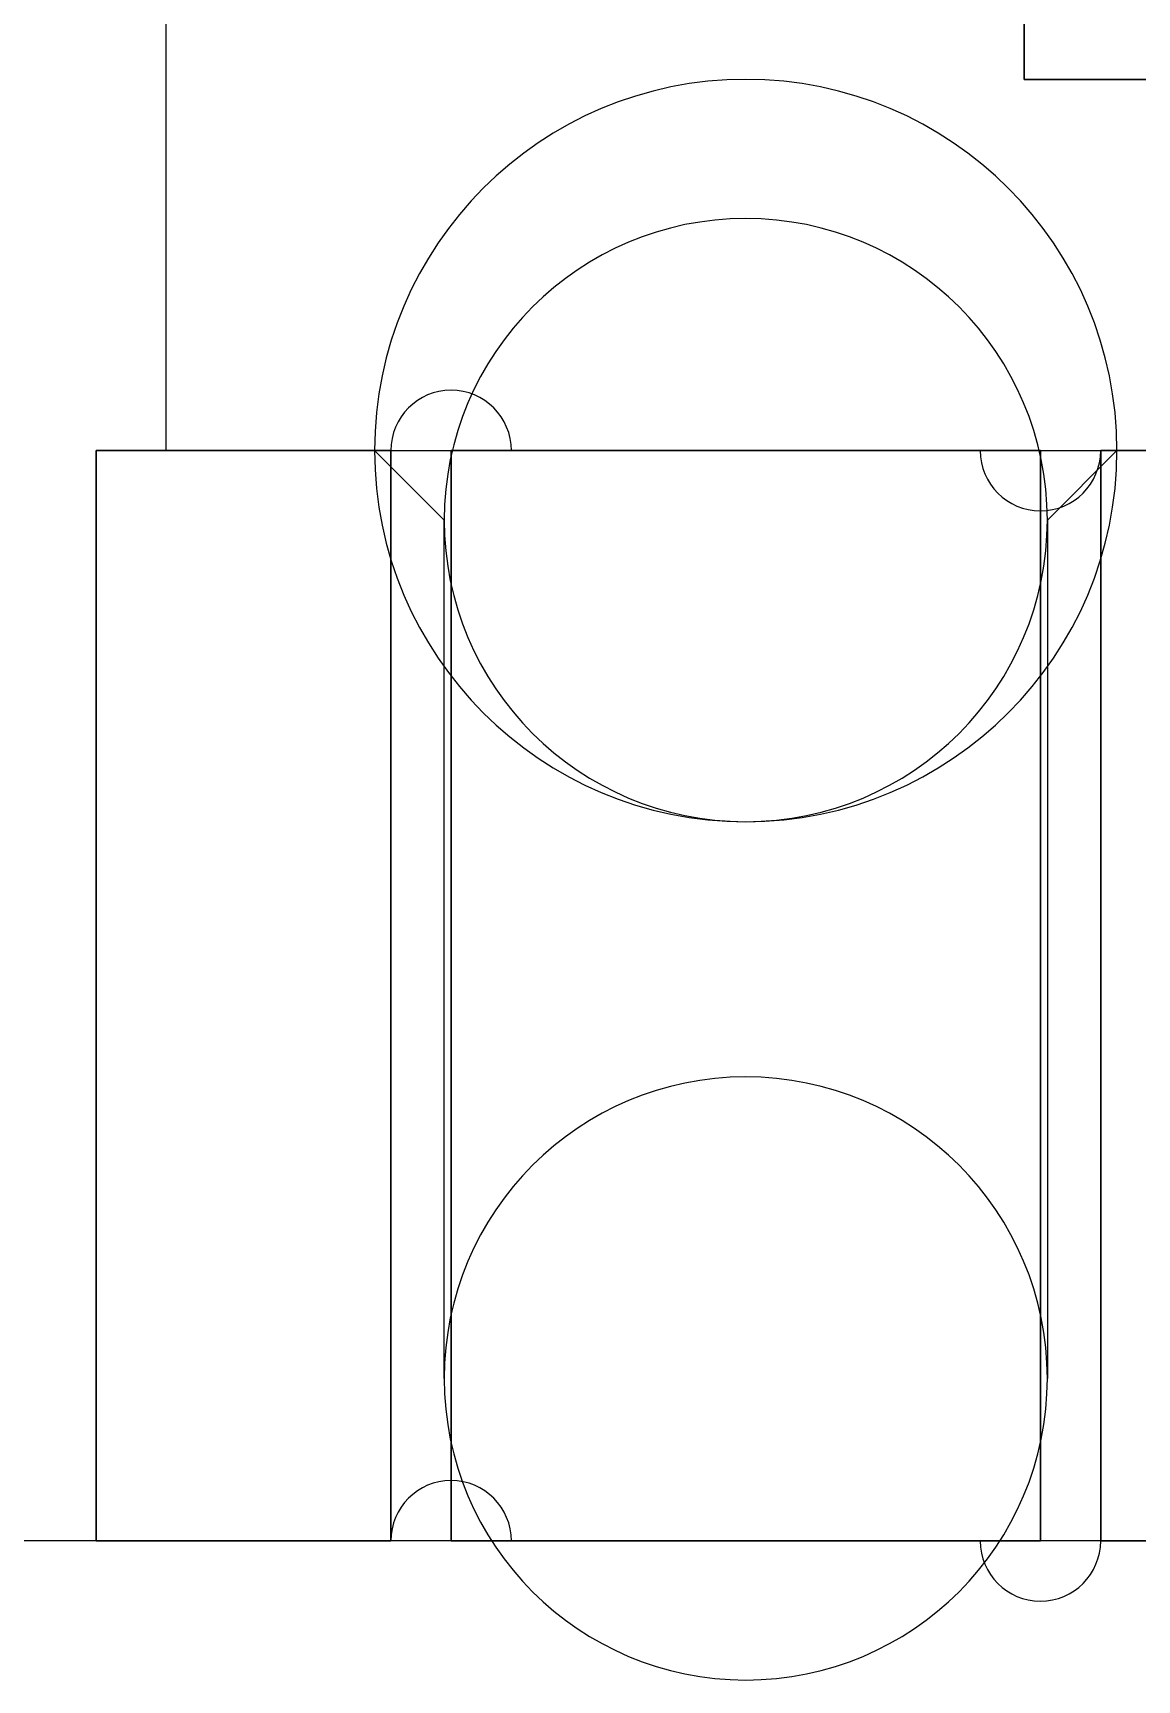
# Model space of a CAD drawing. Header units: millimetres. Extents: x -58 to 58, y -6 to 23.
# Drawn here: x -48.07 to -43.31, y -0.6 to 6.5 of the extents above; entities that cross this region are included whole.
import ezdxf

# ---------------------------------------------------------------- set-up
doc = ezdxf.new("R2010")
doc.units = ezdxf.units.MM
doc.header["$MEASUREMENT"] = 0
doc.layers.add('CL57_ASM', color=7, linetype='CONTINUOUS')

msp = doc.modelspace()

# ---------------------------------------------------------------- linework, layer by layer
at = {"layer": 'CL57_ASM'}
for p, q in [((-43.8, 14.3, -1), (-43.8, 6.3, -1)), ((-43.8, 6.3), (-43.8, 14.3)), ((-43.8, 14.3, -1), (-43.8, 6.3, -1)), ((-43.8, 6.3), (-43.8, 14.3)), ((-43.8, 14.3, -1), (-43.8, 6.3, -1)), ((-43.8, 6.3), (-43.8, 14.3)), ((-43.8, 14.3, -1), (-43.8, 6.3, -1)), ((-43.8, 6.3), (-43.8, 14.3)), ((-43.8, 14.3, -1), (-43.8, 6.3, -1)), ((-43.8, 6.3), (-43.8, 14.3)), ((-43.8, 14.3, -1), (-43.8, 6.3, -1)), ((-43.8, 6.3), (-43.8, 14.3)), ((-47.5, 6.7, -64.7), (-47.5, 4.7, -64.7)), ((-47.5, 6.7, -2), (-47.5, 4.7, -2)), ((-47.5, 6.7, -64.7), (-47.5, 4.7, -64.7)), ((-47.5, 6.7, -2), (-47.5, 4.7, -2)), ((-47.5, 6.7, -64.7), (-47.5, 4.7, -64.7)), ((-47.5, 6.7, -2), (-47.5, 4.7, -2)), ((-47.5, 6.7, -64.7), (-47.5, 4.7, -64.7)), ((-47.5, 6.7, -2), (-47.5, 4.7, -2)), ((-47.5, 6.7, -64.7), (-47.5, 4.7, -64.7)), ((-47.5, 6.7, -2), (-47.5, 4.7, -2)), ((-47.5, 6.7, -64.7), (-47.5, 4.7, -64.7)), ((-47.5, 6.7, -2), (-47.5, 4.7, -2)), ((-43.8, 6.3, -1), (42.2, 6.3, -1)), ((42.2, 6.3), (-43.8, 6.3)), ((-43.8, 6.3), (-43.8, 6.3, -1)), ((-43.8, 6.3, -1), (42.2, 6.3, -1)), ((-43.8, 6.3), (-43.8, 6.3, -1)), ((42.2, 6.3), (-43.8, 6.3)), ((-43.8, 6.3, -1), (42.2, 6.3, -1)), ((42.2, 6.3), (-43.8, 6.3)), ((-43.8, 6.3), (-43.8, 6.3, -1)), ((-43.8, 6.3, -1), (42.2, 6.3, -1)), ((-43.8, 6.3), (-43.8, 6.3, -1)), ((42.2, 6.3), (-43.8, 6.3)), ((-43.8, 6.3, -1), (42.2, 6.3, -1)), ((42.2, 6.3), (-43.8, 6.3)), ((-43.8, 6.3), (-43.8, 6.3, -1)), ((-43.8, 6.3, -1), (42.2, 6.3, -1)), ((-43.8, 6.3), (-43.8, 6.3, -1)), ((42.2, 6.3), (-43.8, 6.3)), ((-47.8001, 4.7, -61.15), (-47.5, 4.7, -61.6699)), ((-47.8001, 4.7, -61.15), (-47.8001, 0, -61.15)), ((-47.8001, 4.7, -61.15), (-47.5, 4.7, -61.6699)), ((-47.5, 4.7, -60.3301), (-47.8001, 4.7, -60.85)), ((-47.8001, 4.7, -61.15), (-47.8001, 0, -61.15)), ((-47.8001, 4.7, -60.85), (-47.8001, 0, -60.85)), ((-47.8001, 4.7, -60.85), (-47.8001, 0, -60.85)), ((-47.5, 4.7, -60.3301), (-47.8001, 4.7, -60.85)), ((-47.8001, 4.7, -15.65), (-47.5, 4.7, -16.1699)), ((-47.8001, 0, -15.65), (-47.8001, 4.7, -15.65)), ((-47.8001, 4.7, -15.65), (-47.5, 4.7, -16.1699)), ((-47.5, 4.7, -14.8301), (-47.8001, 4.7, -15.35)), ((-47.8001, 4.7, -15.35), (-47.8001, 0, -15.35)), ((-47.5, 4.7, -14.8301), (-47.8001, 4.7, -15.35)), ((-47.8001, 0, -15.65), (-47.8001, 4.7, -15.65)), ((-47.8001, 4.7, -15.35), (-47.8001, 0, -15.35)), ((-47.8001, 4.7, -5.65), (-47.5, 4.7, -6.16987)), ((-47.8001, 0, -5.65), (-47.8001, 4.7, -5.65)), ((-47.8001, 4.7, -5.65), (-47.5, 4.7, -6.16987)), ((-47.5, 4.7, -4.83013), (-47.8001, 4.7, -5.35)), ((-47.8001, 4.7, -5.35), (-47.8001, 0, -5.35)), ((-47.5, 4.7, -4.83013), (-47.8001, 4.7, -5.35)), ((-47.8001, 0, -5.65), (-47.8001, 4.7, -5.65)), ((-47.8001, 4.7, -5.35), (-47.8001, 0, -5.35)), ((-47.8001, 4.7, -61.15), (-47.5, 4.7, -61.6699)), ((-47.8001, 4.7, -61.15), (-47.8001, 0, -61.15)), ((-47.8001, 4.7, -61.15), (-47.5, 4.7, -61.6699)), ((-47.5, 4.7, -60.3301), (-47.8001, 4.7, -60.85)), ((-47.8001, 4.7, -61.15), (-47.8001, 0, -61.15)), ((-47.8001, 4.7, -60.85), (-47.8001, 0, -60.85)), ((-47.8001, 4.7, -60.85), (-47.8001, 0, -60.85)), ((-47.5, 4.7, -60.3301), (-47.8001, 4.7, -60.85)), ((-47.8001, 4.7, -15.65), (-47.5, 4.7, -16.1699)), ((-47.8001, 0, -15.65), (-47.8001, 4.7, -15.65)), ((-47.8001, 4.7, -15.65), (-47.5, 4.7, -16.1699)), ((-47.5, 4.7, -14.8301), (-47.8001, 4.7, -15.35)), ((-47.8001, 4.7, -15.35), (-47.8001, 0, -15.35)), ((-47.5, 4.7, -14.8301), (-47.8001, 4.7, -15.35)), ((-47.8001, 0, -15.65), (-47.8001, 4.7, -15.65)), ((-47.8001, 4.7, -15.35), (-47.8001, 0, -15.35)), ((-47.8001, 4.7, -5.65), (-47.5, 4.7, -6.16987)), ((-47.8001, 0, -5.65), (-47.8001, 4.7, -5.65)), ((-47.8001, 4.7, -5.65), (-47.5, 4.7, -6.16987)), ((-47.5, 4.7, -4.83013), (-47.8001, 4.7, -5.35)), ((-47.8001, 4.7, -5.35), (-47.8001, 0, -5.35)), ((-47.5, 4.7, -4.83013), (-47.8001, 4.7, -5.35)), ((-47.8001, 0, -5.65), (-47.8001, 4.7, -5.65)), ((-47.8001, 4.7, -5.35), (-47.8001, 0, -5.35)), ((-47.8001, 4.7, -61.15), (-47.5, 4.7, -61.6699)), ((-47.8001, 4.7, -61.15), (-47.8001, 0, -61.15)), ((-47.8001, 4.7, -61.15), (-47.5, 4.7, -61.6699)), ((-47.5, 4.7, -60.3301), (-47.8001, 4.7, -60.85)), ((-47.8001, 4.7, -61.15), (-47.8001, 0, -61.15)), ((-47.8001, 4.7, -60.85), (-47.8001, 0, -60.85)), ((-47.8001, 4.7, -60.85), (-47.8001, 0, -60.85)), ((-47.5, 4.7, -60.3301), (-47.8001, 4.7, -60.85)), ((-47.8001, 4.7, -15.65), (-47.5, 4.7, -16.1699)), ((-47.8001, 0, -15.65), (-47.8001, 4.7, -15.65)), ((-47.8001, 4.7, -15.65), (-47.5, 4.7, -16.1699)), ((-47.5, 4.7, -14.8301), (-47.8001, 4.7, -15.35)), ((-47.8001, 4.7, -15.35), (-47.8001, 0, -15.35)), ((-47.5, 4.7, -14.8301), (-47.8001, 4.7, -15.35)), ((-47.8001, 0, -15.65), (-47.8001, 4.7, -15.65)), ((-47.8001, 4.7, -15.35), (-47.8001, 0, -15.35)), ((-47.8001, 4.7, -5.65), (-47.5, 4.7, -6.16987)), ((-47.8001, 0, -5.65), (-47.8001, 4.7, -5.65)), ((-47.8001, 4.7, -5.65), (-47.5, 4.7, -6.16987)), ((-47.5, 4.7, -4.83013), (-47.8001, 4.7, -5.35)), ((-47.8001, 4.7, -5.35), (-47.8001, 0, -5.35)), ((-47.5, 4.7, -4.83013), (-47.8001, 4.7, -5.35)), ((-47.8001, 0, -5.65), (-47.8001, 4.7, -5.65)), ((-47.8001, 4.7, -5.35), (-47.8001, 0, -5.35)), ((-46.53, 4.7, -58.65), (-47.5, 4.7, -60.3301)), ((-47.5, 4.7, -16.1699), (-47.5, 4.7, -60.3301)), ((-47.5, 4.7, -16.1699), (-46.53, 4.7, -17.85)), ((-46.53, 4.7, -13.15), (-47.5, 4.7, -14.8301)), ((-47.5, 4.7, -6.16987), (-47.5, 4.7, -14.8301)), ((-47.5, 4.7, -6.16987), (-46.53, 4.7, -7.85)), ((-46.53, 4.7, -3.15), (-47.5, 4.7, -4.83013)), ((-47.5, 4.7, -2), (-47.5, 4.7, -4.83013)), ((-47.5, 4.7, -2), (47.5, 4.7, -2)), ((-47.5, 4.7, -64.7), (47.5, 4.7, -64.7)), ((-47.5, 4.7, -61.6699), (-47.5, 4.7, -64.7)), ((-47.5, 4.7, -61.6699), (-46.53, 4.7, -63.35)), ((-47.5, 4.7, -61.6699), (-46.53, 4.7, -63.35)), ((-47.5, 4.7, -60.3301), (-47.5, 4.7, -61.6699)), ((-47.5, 4.7, -60.3301), (-47.5, 4.7, -61.6699)), ((-47.5, 4.7, -61.6699), (-47.5, 4.7, -64.7)), ((-47.5, 4.7, -2), (-47.5, 4.7, -4.83013)), ((-47.5, 4.7, -6.16987), (-47.5, 4.7, -4.83013)), ((-47.5, 4.7, -6.16987), (-47.5, 4.7, -14.8301)), ((-47.5, 4.7, -16.1699), (-47.5, 4.7, -14.8301)), ((-47.5, 4.7, -16.1699), (-47.5, 4.7, -60.3301)), ((-47.5, 4.7, -64.7), (47.5, 4.7, -64.7)), ((-47.5, 4.7, -2), (47.5, 4.7, -2)), ((-46.53, 4.7, -58.65), (-47.5, 4.7, -60.3301)), ((-47.5, 4.7, -16.1699), (-46.53, 4.7, -17.85)), ((-47.5, 4.7, -16.1699), (-47.5, 4.7, -14.8301)), ((-46.53, 4.7, -13.15), (-47.5, 4.7, -14.8301)), ((-47.5, 4.7, -6.16987), (-46.53, 4.7, -7.85)), ((-47.5, 4.7, -6.16987), (-47.5, 4.7, -4.83013)), ((-46.53, 4.7, -3.15), (-47.5, 4.7, -4.83013)), ((-46.53, 4.7, -58.65), (-47.5, 4.7, -60.3301)), ((-47.5, 4.7, -16.1699), (-47.5, 4.7, -60.3301)), ((-47.5, 4.7, -16.1699), (-46.53, 4.7, -17.85)), ((-46.53, 4.7, -13.15), (-47.5, 4.7, -14.8301)), ((-47.5, 4.7, -6.16987), (-47.5, 4.7, -14.8301)), ((-47.5, 4.7, -6.16987), (-46.53, 4.7, -7.85)), ((-46.53, 4.7, -3.15), (-47.5, 4.7, -4.83013)), ((-47.5, 4.7, -2), (-47.5, 4.7, -4.83013)), ((-47.5, 4.7, -2), (47.5, 4.7, -2)), ((-47.5, 4.7, -64.7), (47.5, 4.7, -64.7)), ((-47.5, 4.7, -61.6699), (-47.5, 4.7, -64.7)), ((-47.5, 4.7, -61.6699), (-46.53, 4.7, -63.35)), ((-47.5, 4.7, -61.6699), (-46.53, 4.7, -63.35)), ((-47.5, 4.7, -60.3301), (-47.5, 4.7, -61.6699)), ((-47.5, 4.7, -60.3301), (-47.5, 4.7, -61.6699)), ((-47.5, 4.7, -61.6699), (-47.5, 4.7, -64.7)), ((-47.5, 4.7, -2), (-47.5, 4.7, -4.83013)), ((-47.5, 4.7, -6.16987), (-47.5, 4.7, -4.83013)), ((-47.5, 4.7, -6.16987), (-47.5, 4.7, -14.8301)), ((-47.5, 4.7, -16.1699), (-47.5, 4.7, -14.8301)), ((-47.5, 4.7, -16.1699), (-47.5, 4.7, -60.3301)), ((-47.5, 4.7, -64.7), (47.5, 4.7, -64.7)), ((-47.5, 4.7, -2), (47.5, 4.7, -2)), ((-46.53, 4.7, -58.65), (-47.5, 4.7, -60.3301)), ((-47.5, 4.7, -16.1699), (-46.53, 4.7, -17.85)), ((-47.5, 4.7, -16.1699), (-47.5, 4.7, -14.8301)), ((-46.53, 4.7, -13.15), (-47.5, 4.7, -14.8301)), ((-47.5, 4.7, -6.16987), (-46.53, 4.7, -7.85)), ((-47.5, 4.7, -6.16987), (-47.5, 4.7, -4.83013)), ((-46.53, 4.7, -3.15), (-47.5, 4.7, -4.83013)), ((-46.53, 4.7, -58.65), (-47.5, 4.7, -60.3301)), ((-47.5, 4.7, -16.1699), (-47.5, 4.7, -60.3301)), ((-47.5, 4.7, -16.1699), (-46.53, 4.7, -17.85)), ((-46.53, 4.7, -13.15), (-47.5, 4.7, -14.8301)), ((-47.5, 4.7, -6.16987), (-47.5, 4.7, -14.8301)), ((-47.5, 4.7, -6.16987), (-46.53, 4.7, -7.85)), ((-46.53, 4.7, -3.15), (-47.5, 4.7, -4.83013)), ((-47.5, 4.7, -2), (-47.5, 4.7, -4.83013)), ((-47.5, 4.7, -2), (47.5, 4.7, -2)), ((-47.5, 4.7, -64.7), (47.5, 4.7, -64.7)), ((-47.5, 4.7, -61.6699), (-47.5, 4.7, -64.7)), ((-47.5, 4.7, -61.6699), (-46.53, 4.7, -63.35)), ((-47.5, 4.7, -61.6699), (-46.53, 4.7, -63.35)), ((-47.5, 4.7, -60.3301), (-47.5, 4.7, -61.6699)), ((-47.5, 4.7, -60.3301), (-47.5, 4.7, -61.6699)), ((-47.5, 4.7, -61.6699), (-47.5, 4.7, -64.7)), ((-47.5, 4.7, -2), (-47.5, 4.7, -4.83013)), ((-47.5, 4.7, -6.16987), (-47.5, 4.7, -4.83013)), ((-47.5, 4.7, -6.16987), (-47.5, 4.7, -14.8301)), ((-47.5, 4.7, -16.1699), (-47.5, 4.7, -14.8301)), ((-47.5, 4.7, -16.1699), (-47.5, 4.7, -60.3301)), ((-47.5, 4.7, -64.7), (47.5, 4.7, -64.7)), ((-47.5, 4.7, -2), (47.5, 4.7, -2)), ((-46.53, 4.7, -58.65), (-47.5, 4.7, -60.3301)), ((-47.5, 4.7, -16.1699), (-46.53, 4.7, -17.85)), ((-47.5, 4.7, -16.1699), (-47.5, 4.7, -14.8301)), ((-46.53, 4.7, -13.15), (-47.5, 4.7, -14.8301)), ((-47.5, 4.7, -6.16987), (-46.53, 4.7, -7.85)), ((-47.5, 4.7, -6.16987), (-47.5, 4.7, -4.83013)), ((-46.53, 4.7, -3.15), (-47.5, 4.7, -4.83013)), ((-46.6, 4.7, -61), (-46.3, 4.4, -61)), ((-46.6, 4.7, -61), (-46.3, 4.4, -61)), ((-46.6, 4.7, -61), (-46.3, 4.4, -61)), ((-46.6, 4.7, -61), (-46.3, 4.4, -61)), ((-46.6, 4.7, -15.5), (-46.3, 4.4, -15.5)), ((-46.6, 4.7, -15.5), (-46.3, 4.4, -15.5)), ((-46.6, 4.7, -15.5), (-46.3, 4.4, -15.5)), ((-46.6, 4.7, -15.5), (-46.3, 4.4, -15.5)), ((-46.6, 4.7, -5.5), (-46.3, 4.4, -5.5)), ((-46.6, 4.7, -5.5), (-46.3, 4.4, -5.5)), ((-46.6, 4.7, -5.5), (-46.3, 4.4, -5.5)), ((-46.6, 4.7, -5.5), (-46.3, 4.4, -5.5)), ((-46.6, 4.7, -61), (-46.3, 4.4, -61)), ((-46.6, 4.7, -61), (-46.3, 4.4, -61)), ((-46.6, 4.7, -15.5), (-46.3, 4.4, -15.5)), ((-46.6, 4.7, -15.5), (-46.3, 4.4, -15.5)), ((-46.6, 4.7, -5.5), (-46.3, 4.4, -5.5)), ((-46.6, 4.7, -5.5), (-46.3, 4.4, -5.5)), ((-46.53, 4.7, -63.35), (-46.53, 0, -63.35)), ((-46.53, 4.7, -63.35), (-46.53, 0, -63.35)), ((-46.53, 4.7, -58.65), (-46.53, 0, -58.65)), ((-46.53, 4.7, -58.65), (-46.53, 0, -58.65)), ((-46.53, 0, -17.85), (-46.53, 4.7, -17.85)), ((-46.53, 0, -17.85), (-46.53, 4.7, -17.85)), ((-46.53, 0, -13.15), (-46.53, 4.7, -13.15)), ((-46.53, 0, -13.15), (-46.53, 4.7, -13.15)), ((-46.53, 0, -7.85), (-46.53, 4.7, -7.85)), ((-46.53, 0, -7.85), (-46.53, 4.7, -7.85)), ((-46.53, 0, -3.15), (-46.53, 4.7, -3.15)), ((-46.53, 0, -3.15), (-46.53, 4.7, -3.15)), ((-46.53, 4.7, -63.35), (-46.53, 0, -63.35)), ((-46.53, 4.7, -63.35), (-46.53, 0, -63.35)), ((-46.53, 4.7, -58.65), (-46.53, 0, -58.65)), ((-46.53, 4.7, -58.65), (-46.53, 0, -58.65)), ((-46.53, 0, -17.85), (-46.53, 4.7, -17.85)), ((-46.53, 0, -17.85), (-46.53, 4.7, -17.85)), ((-46.53, 0, -13.15), (-46.53, 4.7, -13.15)), ((-46.53, 0, -13.15), (-46.53, 4.7, -13.15)), ((-46.53, 0, -7.85), (-46.53, 4.7, -7.85)), ((-46.53, 0, -7.85), (-46.53, 4.7, -7.85)), ((-46.53, 0, -3.15), (-46.53, 4.7, -3.15)), ((-46.53, 0, -3.15), (-46.53, 4.7, -3.15)), ((-46.53, 4.7, -63.35), (-46.53, 0, -63.35)), ((-46.53, 4.7, -63.35), (-46.53, 0, -63.35)), ((-46.53, 4.7, -58.65), (-46.53, 0, -58.65)), ((-46.53, 4.7, -58.65), (-46.53, 0, -58.65)), ((-46.53, 0, -17.85), (-46.53, 4.7, -17.85)), ((-46.53, 0, -17.85), (-46.53, 4.7, -17.85)), ((-46.53, 0, -13.15), (-46.53, 4.7, -13.15)), ((-46.53, 0, -13.15), (-46.53, 4.7, -13.15)), ((-46.53, 0, -7.85), (-46.53, 4.7, -7.85)), ((-46.53, 0, -7.85), (-46.53, 4.7, -7.85)), ((-46.53, 0, -3.15), (-46.53, 4.7, -3.15)), ((-46.53, 0, -3.15), (-46.53, 4.7, -3.15)), ((-46.2702, 4.7, -58.5), (-43.7298, 4.7, -58.5)), ((-43.7298, 4.7, -18), (-46.2702, 4.7, -18)), ((-46.2702, 4.7, -13), (-43.7298, 4.7, -13)), ((-43.7298, 4.7, -8), (-46.2702, 4.7, -8)), ((-46.2702, 4.7, -3), (-43.7298, 4.7, -3)), ((-43.7298, 4.7, -63.5), (-46.2702, 4.7, -63.5)), ((-43.7298, 4.7, -63.5), (-46.2702, 4.7, -63.5)), ((-46.2702, 4.7, -63.5), (-46.2702, 0, -63.5)), ((-46.2702, 4.7, -63.5), (-46.2702, 0, -63.5)), ((-46.2702, 4.7, -58.5), (-46.2702, 0, -58.5)), ((-46.2702, 4.7, -58.5), (-46.2702, 0, -58.5)), ((-46.2702, 4.7, -58.5), (-43.7298, 4.7, -58.5)), ((-43.7298, 4.7, -18), (-46.2702, 4.7, -18)), ((-46.2702, 0, -18), (-46.2702, 4.7, -18)), ((-46.2702, 0, -18), (-46.2702, 4.7, -18)), ((-46.2702, 0, -13), (-46.2702, 4.7, -13)), ((-46.2702, 0, -13), (-46.2702, 4.7, -13)), ((-46.2702, 4.7, -13), (-43.7298, 4.7, -13)), ((-43.7298, 4.7, -8), (-46.2702, 4.7, -8)), ((-46.2702, 0, -8), (-46.2702, 4.7, -8)), ((-46.2702, 0, -8), (-46.2702, 4.7, -8)), ((-46.2702, 0, -3), (-46.2702, 4.7, -3)), ((-46.2702, 0, -3), (-46.2702, 4.7, -3)), ((-46.2702, 4.7, -3), (-43.7298, 4.7, -3)), ((-46.2702, 4.7, -58.5), (-43.7298, 4.7, -58.5)), ((-43.7298, 4.7, -18), (-46.2702, 4.7, -18)), ((-46.2702, 4.7, -13), (-43.7298, 4.7, -13)), ((-43.7298, 4.7, -8), (-46.2702, 4.7, -8)), ((-46.2702, 4.7, -3), (-43.7298, 4.7, -3)), ((-43.7298, 4.7, -63.5), (-46.2702, 4.7, -63.5)), ((-43.7298, 4.7, -63.5), (-46.2702, 4.7, -63.5)), ((-46.2702, 4.7, -63.5), (-46.2702, 0, -63.5)), ((-46.2702, 4.7, -63.5), (-46.2702, 0, -63.5)), ((-46.2702, 4.7, -58.5), (-46.2702, 0, -58.5)), ((-46.2702, 4.7, -58.5), (-46.2702, 0, -58.5)), ((-46.2702, 4.7, -58.5), (-43.7298, 4.7, -58.5)), ((-43.7298, 4.7, -18), (-46.2702, 4.7, -18)), ((-46.2702, 0, -18), (-46.2702, 4.7, -18)), ((-46.2702, 0, -18), (-46.2702, 4.7, -18)), ((-46.2702, 0, -13), (-46.2702, 4.7, -13)), ((-46.2702, 0, -13), (-46.2702, 4.7, -13)), ((-46.2702, 4.7, -13), (-43.7298, 4.7, -13)), ((-43.7298, 4.7, -8), (-46.2702, 4.7, -8)), ((-46.2702, 0, -8), (-46.2702, 4.7, -8)), ((-46.2702, 0, -8), (-46.2702, 4.7, -8)), ((-46.2702, 0, -3), (-46.2702, 4.7, -3)), ((-46.2702, 0, -3), (-46.2702, 4.7, -3)), ((-46.2702, 4.7, -3), (-43.7298, 4.7, -3)), ((-46.2702, 4.7, -58.5), (-43.7298, 4.7, -58.5)), ((-43.7298, 4.7, -18), (-46.2702, 4.7, -18)), ((-46.2702, 4.7, -13), (-43.7298, 4.7, -13)), ((-43.7298, 4.7, -8), (-46.2702, 4.7, -8)), ((-46.2702, 4.7, -3), (-43.7298, 4.7, -3)), ((-43.7298, 4.7, -63.5), (-46.2702, 4.7, -63.5)), ((-43.7298, 4.7, -63.5), (-46.2702, 4.7, -63.5)), ((-46.2702, 4.7, -63.5), (-46.2702, 0, -63.5)), ((-46.2702, 4.7, -63.5), (-46.2702, 0, -63.5)), ((-46.2702, 4.7, -58.5), (-46.2702, 0, -58.5)), ((-46.2702, 4.7, -58.5), (-46.2702, 0, -58.5)), ((-46.2702, 4.7, -58.5), (-43.7298, 4.7, -58.5)), ((-43.7298, 4.7, -18), (-46.2702, 4.7, -18)), ((-46.2702, 0, -18), (-46.2702, 4.7, -18)), ((-46.2702, 0, -18), (-46.2702, 4.7, -18)), ((-46.2702, 0, -13), (-46.2702, 4.7, -13)), ((-46.2702, 0, -13), (-46.2702, 4.7, -13)), ((-46.2702, 4.7, -13), (-43.7298, 4.7, -13)), ((-43.7298, 4.7, -8), (-46.2702, 4.7, -8)), ((-46.2702, 0, -8), (-46.2702, 4.7, -8)), ((-46.2702, 0, -8), (-46.2702, 4.7, -8)), ((-46.2702, 0, -3), (-46.2702, 4.7, -3)), ((-46.2702, 0, -3), (-46.2702, 4.7, -3)), ((-46.2702, 4.7, -3), (-43.7298, 4.7, -3)), ((-43.7298, 4.7, -58.5), (-43.7298, 0, -58.5)), ((-43.7298, 4.7, -63.5), (-43.7298, 0, -63.5)), ((-43.7298, 4.7, -63.5), (-43.7298, 0, -63.5)), ((-43.7298, 4.7, -58.5), (-43.7298, 0, -58.5)), ((-43.7298, 0, -13), (-43.7298, 4.7, -13)), ((-43.7298, 0, -18), (-43.7298, 4.7, -18)), ((-43.7298, 0, -18), (-43.7298, 4.7, -18)), ((-43.7298, 0, -13), (-43.7298, 4.7, -13)), ((-43.7298, 0, -3), (-43.7298, 4.7, -3)), ((-43.7298, 0, -8), (-43.7298, 4.7, -8)), ((-43.7298, 0, -8), (-43.7298, 4.7, -8)), ((-43.7298, 0, -3), (-43.7298, 4.7, -3)), ((-43.7298, 4.7, -58.5), (-43.7298, 0, -58.5)), ((-43.7298, 4.7, -63.5), (-43.7298, 0, -63.5)), ((-43.7298, 4.7, -63.5), (-43.7298, 0, -63.5)), ((-43.7298, 4.7, -58.5), (-43.7298, 0, -58.5)), ((-43.7298, 0, -13), (-43.7298, 4.7, -13)), ((-43.7298, 0, -18), (-43.7298, 4.7, -18)), ((-43.7298, 0, -18), (-43.7298, 4.7, -18)), ((-43.7298, 0, -13), (-43.7298, 4.7, -13)), ((-43.7298, 0, -3), (-43.7298, 4.7, -3)), ((-43.7298, 0, -8), (-43.7298, 4.7, -8)), ((-43.7298, 0, -8), (-43.7298, 4.7, -8)), ((-43.7298, 0, -3), (-43.7298, 4.7, -3)), ((-43.7298, 4.7, -58.5), (-43.7298, 0, -58.5)), ((-43.7298, 4.7, -63.5), (-43.7298, 0, -63.5)), ((-43.7298, 4.7, -63.5), (-43.7298, 0, -63.5)), ((-43.7298, 4.7, -58.5), (-43.7298, 0, -58.5)), ((-43.7298, 0, -13), (-43.7298, 4.7, -13)), ((-43.7298, 0, -18), (-43.7298, 4.7, -18)), ((-43.7298, 0, -18), (-43.7298, 4.7, -18)), ((-43.7298, 0, -13), (-43.7298, 4.7, -13)), ((-43.7298, 0, -3), (-43.7298, 4.7, -3)), ((-43.7298, 0, -8), (-43.7298, 4.7, -8)), ((-43.7298, 0, -8), (-43.7298, 4.7, -8)), ((-43.7298, 0, -3), (-43.7298, 4.7, -3)), ((-43.7, 4.4, -61), (-43.4, 4.7, -61)), ((-43.7, 4.4, -61), (-43.4, 4.7, -61)), ((-43.7, 4.4, -61), (-43.4, 4.7, -61)), ((-43.7, 4.4, -61), (-43.4, 4.7, -61)), ((-43.7, 4.4, -15.5), (-43.4, 4.7, -15.5)), ((-43.7, 4.4, -15.5), (-43.4, 4.7, -15.5)), ((-43.7, 4.4, -15.5), (-43.4, 4.7, -15.5)), ((-43.7, 4.4, -15.5), (-43.4, 4.7, -15.5)), ((-43.7, 4.4, -5.5), (-43.4, 4.7, -5.5)), ((-43.7, 4.4, -5.5), (-43.4, 4.7, -5.5)), ((-43.7, 4.4, -5.5), (-43.4, 4.7, -5.5)), ((-43.7, 4.4, -5.5), (-43.4, 4.7, -5.5)), ((-43.7, 4.4, -61), (-43.4, 4.7, -61)), ((-43.7, 4.4, -61), (-43.4, 4.7, -61)), ((-43.7, 4.4, -15.5), (-43.4, 4.7, -15.5)), ((-43.7, 4.4, -15.5), (-43.4, 4.7, -15.5)), ((-43.7, 4.4, -5.5), (-43.4, 4.7, -5.5)), ((-43.7, 4.4, -5.5), (-43.4, 4.7, -5.5)), ((-43.47, 4.7, -17.85), (-42.1999, 4.7, -15.65)), ((-42.1999, 4.7, -15.35), (-43.47, 4.7, -13.15)), ((-43.47, 4.7, -7.85), (-42.1999, 4.7, -5.65)), ((-42.1999, 4.7, -5.35), (-43.47, 4.7, -3.15)), ((-43.47, 4.7, -63.35), (-42.1999, 4.7, -61.15)), ((-42.1999, 4.7, -60.85), (-43.47, 4.7, -58.65)), ((-43.47, 0, -58.65), (-43.47, 4.7, -58.65)), ((-43.47, 0, -58.65), (-43.47, 4.7, -58.65)), ((-42.1999, 4.7, -60.85), (-43.47, 4.7, -58.65)), ((-43.47, 4.7, -63.35), (-43.47, 0, -63.35)), ((-43.47, 4.7, -63.35), (-42.1999, 4.7, -61.15)), ((-43.47, 4.7, -63.35), (-43.47, 0, -63.35)), ((-43.47, 0, -13.15), (-43.47, 4.7, -13.15)), ((-43.47, 0, -13.15), (-43.47, 4.7, -13.15)), ((-42.1999, 4.7, -15.35), (-43.47, 4.7, -13.15)), ((-43.47, 0, -17.85), (-43.47, 4.7, -17.85)), ((-43.47, 4.7, -17.85), (-42.1999, 4.7, -15.65)), ((-43.47, 0, -17.85), (-43.47, 4.7, -17.85)), ((-43.47, 0, -3.15), (-43.47, 4.7, -3.15)), ((-43.47, 0, -3.15), (-43.47, 4.7, -3.15)), ((-42.1999, 4.7, -5.35), (-43.47, 4.7, -3.15)), ((-43.47, 0, -7.85), (-43.47, 4.7, -7.85)), ((-43.47, 4.7, -7.85), (-42.1999, 4.7, -5.65)), ((-43.47, 0, -7.85), (-43.47, 4.7, -7.85)), ((-43.47, 4.7, -17.85), (-42.1999, 4.7, -15.65)), ((-42.1999, 4.7, -15.35), (-43.47, 4.7, -13.15)), ((-43.47, 4.7, -7.85), (-42.1999, 4.7, -5.65)), ((-42.1999, 4.7, -5.35), (-43.47, 4.7, -3.15)), ((-43.47, 4.7, -63.35), (-42.1999, 4.7, -61.15)), ((-42.1999, 4.7, -60.85), (-43.47, 4.7, -58.65)), ((-43.47, 0, -58.65), (-43.47, 4.7, -58.65)), ((-43.47, 0, -58.65), (-43.47, 4.7, -58.65)), ((-42.1999, 4.7, -60.85), (-43.47, 4.7, -58.65)), ((-43.47, 4.7, -63.35), (-43.47, 0, -63.35)), ((-43.47, 4.7, -63.35), (-42.1999, 4.7, -61.15)), ((-43.47, 4.7, -63.35), (-43.47, 0, -63.35)), ((-43.47, 0, -13.15), (-43.47, 4.7, -13.15)), ((-43.47, 0, -13.15), (-43.47, 4.7, -13.15)), ((-42.1999, 4.7, -15.35), (-43.47, 4.7, -13.15)), ((-43.47, 0, -17.85), (-43.47, 4.7, -17.85)), ((-43.47, 4.7, -17.85), (-42.1999, 4.7, -15.65)), ((-43.47, 0, -17.85), (-43.47, 4.7, -17.85)), ((-43.47, 0, -3.15), (-43.47, 4.7, -3.15)), ((-43.47, 0, -3.15), (-43.47, 4.7, -3.15)), ((-42.1999, 4.7, -5.35), (-43.47, 4.7, -3.15)), ((-43.47, 0, -7.85), (-43.47, 4.7, -7.85)), ((-43.47, 4.7, -7.85), (-42.1999, 4.7, -5.65)), ((-43.47, 0, -7.85), (-43.47, 4.7, -7.85)), ((-43.47, 4.7, -17.85), (-42.1999, 4.7, -15.65)), ((-42.1999, 4.7, -15.35), (-43.47, 4.7, -13.15)), ((-43.47, 4.7, -7.85), (-42.1999, 4.7, -5.65)), ((-42.1999, 4.7, -5.35), (-43.47, 4.7, -3.15)), ((-43.47, 4.7, -63.35), (-42.1999, 4.7, -61.15)), ((-42.1999, 4.7, -60.85), (-43.47, 4.7, -58.65)), ((-43.47, 0, -58.65), (-43.47, 4.7, -58.65)), ((-43.47, 0, -58.65), (-43.47, 4.7, -58.65)), ((-42.1999, 4.7, -60.85), (-43.47, 4.7, -58.65)), ((-43.47, 4.7, -63.35), (-43.47, 0, -63.35)), ((-43.47, 4.7, -63.35), (-42.1999, 4.7, -61.15)), ((-43.47, 4.7, -63.35), (-43.47, 0, -63.35)), ((-43.47, 0, -13.15), (-43.47, 4.7, -13.15)), ((-43.47, 0, -13.15), (-43.47, 4.7, -13.15)), ((-42.1999, 4.7, -15.35), (-43.47, 4.7, -13.15)), ((-43.47, 0, -17.85), (-43.47, 4.7, -17.85)), ((-43.47, 4.7, -17.85), (-42.1999, 4.7, -15.65)), ((-43.47, 0, -17.85), (-43.47, 4.7, -17.85)), ((-43.47, 0, -3.15), (-43.47, 4.7, -3.15)), ((-43.47, 0, -3.15), (-43.47, 4.7, -3.15)), ((-42.1999, 4.7, -5.35), (-43.47, 4.7, -3.15)), ((-43.47, 0, -7.85), (-43.47, 4.7, -7.85)), ((-43.47, 4.7, -7.85), (-42.1999, 4.7, -5.65)), ((-43.47, 0, -7.85), (-43.47, 4.7, -7.85)), ((-46.3, 0.7, -61), (-46.3, 4.4, -61)), ((-46.3, 0.7, -61), (-46.3, 4.4, -61)), ((-46.3, 0.7, -61), (-46.3, 4.4, -61)), ((-46.3, 0.7, -61), (-46.3, 4.4, -61)), ((-46.3, 0.7, -15.5), (-46.3, 4.4, -15.5)), ((-46.3, 0.7, -15.5), (-46.3, 4.4, -15.5)), ((-46.3, 0.7, -15.5), (-46.3, 4.4, -15.5)), ((-46.3, 0.7, -15.5), (-46.3, 4.4, -15.5)), ((-46.3, 0.7, -5.5), (-46.3, 4.4, -5.5)), ((-46.3, 0.7, -5.5), (-46.3, 4.4, -5.5)), ((-46.3, 0.7, -5.5), (-46.3, 4.4, -5.5)), ((-46.3, 0.7, -5.5), (-46.3, 4.4, -5.5)), ((-46.3, 0.7, -61), (-46.3, 4.4, -61)), ((-46.3, 0.7, -61), (-46.3, 4.4, -61)), ((-46.3, 0.7, -15.5), (-46.3, 4.4, -15.5)), ((-46.3, 0.7, -15.5), (-46.3, 4.4, -15.5)), ((-46.3, 0.7, -5.5), (-46.3, 4.4, -5.5)), ((-46.3, 0.7, -5.5), (-46.3, 4.4, -5.5)), ((-43.7, 4.4, -61), (-43.7, 0.7, -61)), ((-43.7, 4.4, -61), (-43.7, 0.7, -61)), ((-43.7, 4.4, -61), (-43.7, 0.7, -61)), ((-43.7, 4.4, -61), (-43.7, 0.7, -61)), ((-43.7, 4.4, -15.5), (-43.7, 0.7, -15.5)), ((-43.7, 4.4, -15.5), (-43.7, 0.7, -15.5)), ((-43.7, 4.4, -15.5), (-43.7, 0.7, -15.5)), ((-43.7, 4.4, -15.5), (-43.7, 0.7, -15.5)), ((-43.7, 4.4, -5.5), (-43.7, 0.7, -5.5)), ((-43.7, 4.4, -5.5), (-43.7, 0.7, -5.5)), ((-43.7, 4.4, -5.5), (-43.7, 0.7, -5.5)), ((-43.7, 4.4, -5.5), (-43.7, 0.7, -5.5)), ((-43.7, 4.4, -61), (-43.7, 0.7, -61)), ((-43.7, 4.4, -61), (-43.7, 0.7, -61)), ((-43.7, 4.4, -15.5), (-43.7, 0.7, -15.5)), ((-43.7, 4.4, -15.5), (-43.7, 0.7, -15.5)), ((-43.7, 4.4, -5.5), (-43.7, 0.7, -5.5)), ((-43.7, 4.4, -5.5), (-43.7, 0.7, -5.5)), ((58, 0, -65.7), (-58, 0, -65.7)), ((58, 0, -65.7), (-58, 0, -65.7)), ((58, 0, -65.7), (-58, 0, -65.7)), ((58, 0, -65.7), (-58, 0, -65.7)), ((58, 0, -65.7), (-58, 0, -65.7)), ((58, 0, -65.7), (-58, 0, -65.7)), ((48.5, 0, -1), (-48.5, 0, -1)), ((48.5, 0, -1), (-48.5, 0, -1)), ((48.5, 0, -1), (-48.5, 0, -1)), ((48.5, 0, -1), (-48.5, 0, -1)), ((48.5, 0, -1), (-48.5, 0, -1)), ((48.5, 0, -1), (-48.5, 0, -1)), ((-46.53, 0, -63.35), (-47.8001, 0, -61.15)), ((-47.8001, 0, -60.85), (-46.53, 0, -58.65)), ((-46.53, 0, -63.35), (-47.8001, 0, -61.15)), ((-47.8001, 0, -15.35), (-46.53, 0, -13.15)), ((-46.53, 0, -17.85), (-47.8001, 0, -15.65)), ((-47.8001, 0, -5.35), (-46.53, 0, -3.15)), ((-46.53, 0, -7.85), (-47.8001, 0, -5.65)), ((-47.8001, 0, -60.85), (-46.53, 0, -58.65)), ((-46.53, 0, -17.85), (-47.8001, 0, -15.65)), ((-47.8001, 0, -15.35), (-46.53, 0, -13.15)), ((-46.53, 0, -7.85), (-47.8001, 0, -5.65)), ((-47.8001, 0, -5.35), (-46.53, 0, -3.15)), ((-46.53, 0, -63.35), (-47.8001, 0, -61.15)), ((-47.8001, 0, -60.85), (-46.53, 0, -58.65)), ((-46.53, 0, -63.35), (-47.8001, 0, -61.15)), ((-47.8001, 0, -15.35), (-46.53, 0, -13.15)), ((-46.53, 0, -17.85), (-47.8001, 0, -15.65)), ((-47.8001, 0, -5.35), (-46.53, 0, -3.15)), ((-46.53, 0, -7.85), (-47.8001, 0, -5.65)), ((-47.8001, 0, -60.85), (-46.53, 0, -58.65)), ((-46.53, 0, -17.85), (-47.8001, 0, -15.65)), ((-47.8001, 0, -15.35), (-46.53, 0, -13.15)), ((-46.53, 0, -7.85), (-47.8001, 0, -5.65)), ((-47.8001, 0, -5.35), (-46.53, 0, -3.15)), ((-46.53, 0, -63.35), (-47.8001, 0, -61.15)), ((-47.8001, 0, -60.85), (-46.53, 0, -58.65)), ((-46.53, 0, -63.35), (-47.8001, 0, -61.15)), ((-47.8001, 0, -15.35), (-46.53, 0, -13.15)), ((-46.53, 0, -17.85), (-47.8001, 0, -15.65)), ((-47.8001, 0, -5.35), (-46.53, 0, -3.15)), ((-46.53, 0, -7.85), (-47.8001, 0, -5.65)), ((-47.8001, 0, -60.85), (-46.53, 0, -58.65)), ((-46.53, 0, -17.85), (-47.8001, 0, -15.65)), ((-47.8001, 0, -15.35), (-46.53, 0, -13.15)), ((-46.53, 0, -7.85), (-47.8001, 0, -5.65)), ((-47.8001, 0, -5.35), (-46.53, 0, -3.15)), ((-46.2702, 0, -63.5), (-43.7298, 0, -63.5)), ((-43.7298, 0, -58.5), (-46.2702, 0, -58.5)), ((-46.2702, 0, -63.5), (-43.7298, 0, -63.5)), ((-43.7298, 0, -13), (-46.2702, 0, -13)), ((-46.2702, 0, -18), (-43.7298, 0, -18)), ((-43.7298, 0, -3), (-46.2702, 0, -3)), ((-46.2702, 0, -8), (-43.7298, 0, -8)), ((-43.7298, 0, -58.5), (-46.2702, 0, -58.5)), ((-46.2702, 0, -18), (-43.7298, 0, -18)), ((-43.7298, 0, -13), (-46.2702, 0, -13)), ((-46.2702, 0, -8), (-43.7298, 0, -8)), ((-43.7298, 0, -3), (-46.2702, 0, -3)), ((-46.2702, 0, -63.5), (-43.7298, 0, -63.5)), ((-43.7298, 0, -58.5), (-46.2702, 0, -58.5)), ((-46.2702, 0, -63.5), (-43.7298, 0, -63.5)), ((-43.7298, 0, -13), (-46.2702, 0, -13)), ((-46.2702, 0, -18), (-43.7298, 0, -18)), ((-43.7298, 0, -3), (-46.2702, 0, -3)), ((-46.2702, 0, -8), (-43.7298, 0, -8)), ((-43.7298, 0, -58.5), (-46.2702, 0, -58.5)), ((-46.2702, 0, -18), (-43.7298, 0, -18)), ((-43.7298, 0, -13), (-46.2702, 0, -13)), ((-46.2702, 0, -8), (-43.7298, 0, -8)), ((-43.7298, 0, -3), (-46.2702, 0, -3)), ((-46.2702, 0, -63.5), (-43.7298, 0, -63.5)), ((-43.7298, 0, -58.5), (-46.2702, 0, -58.5)), ((-46.2702, 0, -63.5), (-43.7298, 0, -63.5)), ((-43.7298, 0, -13), (-46.2702, 0, -13)), ((-46.2702, 0, -18), (-43.7298, 0, -18)), ((-43.7298, 0, -3), (-46.2702, 0, -3)), ((-46.2702, 0, -8), (-43.7298, 0, -8)), ((-43.7298, 0, -58.5), (-46.2702, 0, -58.5)), ((-46.2702, 0, -18), (-43.7298, 0, -18)), ((-43.7298, 0, -13), (-46.2702, 0, -13)), ((-46.2702, 0, -8), (-43.7298, 0, -8)), ((-43.7298, 0, -3), (-46.2702, 0, -3)), ((-43.47, 0, -58.65), (-42.1999, 0, -60.85)), ((-42.1999, 0, -61.15), (-43.47, 0, -63.35)), ((-42.1999, 0, -61.15), (-43.47, 0, -63.35)), ((-43.47, 0, -58.65), (-42.1999, 0, -60.85)), ((-42.1999, 0, -15.65), (-43.47, 0, -17.85)), ((-43.47, 0, -13.15), (-42.1999, 0, -15.35)), ((-42.1999, 0, -5.65), (-43.47, 0, -7.85)), ((-43.47, 0, -3.15), (-42.1999, 0, -5.35)), ((-43.47, 0, -13.15), (-42.1999, 0, -15.35)), ((-42.1999, 0, -15.65), (-43.47, 0, -17.85)), ((-43.47, 0, -3.15), (-42.1999, 0, -5.35)), ((-42.1999, 0, -5.65), (-43.47, 0, -7.85)), ((-43.47, 0, -58.65), (-42.1999, 0, -60.85)), ((-42.1999, 0, -61.15), (-43.47, 0, -63.35)), ((-42.1999, 0, -61.15), (-43.47, 0, -63.35)), ((-43.47, 0, -58.65), (-42.1999, 0, -60.85)), ((-42.1999, 0, -15.65), (-43.47, 0, -17.85)), ((-43.47, 0, -13.15), (-42.1999, 0, -15.35)), ((-42.1999, 0, -5.65), (-43.47, 0, -7.85)), ((-43.47, 0, -3.15), (-42.1999, 0, -5.35)), ((-43.47, 0, -13.15), (-42.1999, 0, -15.35)), ((-42.1999, 0, -15.65), (-43.47, 0, -17.85)), ((-43.47, 0, -3.15), (-42.1999, 0, -5.35)), ((-42.1999, 0, -5.65), (-43.47, 0, -7.85)), ((-43.47, 0, -58.65), (-42.1999, 0, -60.85)), ((-42.1999, 0, -61.15), (-43.47, 0, -63.35)), ((-42.1999, 0, -61.15), (-43.47, 0, -63.35)), ((-43.47, 0, -58.65), (-42.1999, 0, -60.85)), ((-42.1999, 0, -15.65), (-43.47, 0, -17.85)), ((-43.47, 0, -13.15), (-42.1999, 0, -15.35)), ((-42.1999, 0, -5.65), (-43.47, 0, -7.85)), ((-43.47, 0, -3.15), (-42.1999, 0, -5.35)), ((-43.47, 0, -13.15), (-42.1999, 0, -15.35)), ((-42.1999, 0, -15.65), (-43.47, 0, -17.85)), ((-43.47, 0, -3.15), (-42.1999, 0, -5.35)), ((-42.1999, 0, -5.65), (-43.47, 0, -7.85))]:
    msp.add_line(p, q, dxfattribs=at)
for centre, radius, start, end in [((-45, 4.7, -61), 1.6, 0, 180), ((-45, 4.7, -61), 1.6, 0, 180), ((-45, 4.7, -61), 1.6, 0, 180), ((-45, 4.7, -61), 1.6, 0, 180), ((-45, 4.7, -15.5), 1.6, 0, 180), ((-45, 4.7, -15.5), 1.6, 0, 180), ((-45, 4.7, -15.5), 1.6, 0, 180), ((-45, 4.7, -15.5), 1.6, 0, 180), ((-45, 4.7, -5.5), 1.6, 0, 180), ((-45, 4.7, -5.5), 1.6, 0, 180), ((-45, 4.7, -5.5), 1.6, 0, 180), ((-45, 4.7, -5.5), 1.6, 0, 180), ((-45, 4.7, -61), 1.6, 0, 180), ((-45, 4.7, -61), 1.6, 0, 180), ((-45, 4.7, -15.5), 1.6, 0, 180), ((-45, 4.7, -15.5), 1.6, 0, 180), ((-45, 4.7, -5.5), 1.6, 0, 180), ((-45, 4.7, -5.5), 1.6, 0, 180), ((-45, 4.4, -61), 1.3, 0, 180), ((-45, 4.4, -61), 1.3, 0, 180), ((-45, 4.4, -61), 1.3, 0, 180), ((-45, 4.4, -61), 1.3, 0, 180), ((-45, 4.4, -15.5), 1.3, 0, 180), ((-45, 4.4, -15.5), 1.3, 0, 180), ((-45, 4.4, -15.5), 1.3, 0, 180), ((-45, 4.4, -15.5), 1.3, 0, 180), ((-45, 4.4, -5.5), 1.3, 0, 180), ((-45, 4.4, -5.5), 1.3, 0, 180), ((-45, 4.4, -5.5), 1.3, 0, 180), ((-45, 4.4, -5.5), 1.3, 0, 180), ((-45, 4.4, -61), 1.3, 0, 180), ((-45, 4.4, -61), 1.3, 0, 180), ((-45, 4.4, -15.5), 1.3, 0, 180), ((-45, 4.4, -15.5), 1.3, 0, 180), ((-45, 4.4, -5.5), 1.3, 0, 180), ((-45, 4.4, -5.5), 1.3, 0, 180), ((-47.5403, 4.7, -61), 0.259808, 180, 180), ((-47.5403, 4.7, -61), 0.259808, 180, 180), ((-47.5403, 4.7, -15.5), 0.259808, 180, 180), ((-47.5403, 4.7, -15.5), 0.259808, 180, 180), ((-47.5403, 4.7, -5.5), 0.259808, 180, 180), ((-47.5403, 4.7, -5.5), 0.259808, 180, 180), ((-47.5403, 4.7, -61), 0.259808, 180, 180), ((-47.5403, 4.7, -61), 0.259808, 180, 180), ((-47.5403, 4.7, -15.5), 0.259808, 180, 180), ((-47.5403, 4.7, -15.5), 0.259808, 180, 180), ((-47.5403, 4.7, -5.5), 0.259808, 180, 180), ((-47.5403, 4.7, -5.5), 0.259808, 180, 180), ((-47.5403, 4.7, -61), 0.259808, 180, 180), ((-47.5403, 4.7, -61), 0.259808, 180, 180), ((-47.5403, 4.7, -15.5), 0.259808, 180, 180), ((-47.5403, 4.7, -15.5), 0.259808, 180, 180), ((-47.5403, 4.7, -5.5), 0.259808, 180, 180), ((-47.5403, 4.7, -5.5), 0.259808, 180, 180), ((-46.2702, 4.7, -17.7), 0.259808, 0, 180), ((-46.2702, 4.7, -7.7), 0.259808, 0, 180), ((-46.2702, 4.7, -63.2), 0.259808, 0, 180), ((-46.2702, 4.7, -63.2), 0.259808, 0, 180), ((-46.2702, 4.7, -17.7), 0.259808, 0, 180), ((-46.2702, 4.7, -7.7), 0.259808, 0, 180), ((-46.2702, 4.7, -17.7), 0.259808, 0, 180), ((-46.2702, 4.7, -7.7), 0.259808, 0, 180), ((-46.2702, 4.7, -63.2), 0.259808, 0, 180), ((-46.2702, 4.7, -63.2), 0.259808, 0, 180), ((-46.2702, 4.7, -17.7), 0.259808, 0, 180), ((-46.2702, 4.7, -7.7), 0.259808, 0, 180), ((-46.2702, 4.7, -17.7), 0.259808, 0, 180), ((-46.2702, 4.7, -7.7), 0.259808, 0, 180), ((-46.2702, 4.7, -63.2), 0.259808, 0, 180), ((-46.2702, 4.7, -63.2), 0.259808, 0, 180), ((-46.2702, 4.7, -17.7), 0.259808, 0, 180), ((-46.2702, 4.7, -7.7), 0.259808, 0, 180), ((-45, 4.7, -61), 1.6, 180, 0), ((-45, 4.7, -61), 1.6, 180, 0), ((-45, 4.7, -61), 1.6, 180, 0), ((-45, 4.7, -61), 1.6, 180, 0), ((-45, 4.7, -15.5), 1.6, 180, 0), ((-45, 4.7, -15.5), 1.6, 180, 0), ((-45, 4.7, -15.5), 1.6, 180, 0), ((-45, 4.7, -15.5), 1.6, 180, 0), ((-45, 4.7, -5.5), 1.6, 180, 0), ((-45, 4.7, -5.5), 1.6, 180, 0), ((-45, 4.7, -5.5), 1.6, 180, 0), ((-45, 4.7, -5.5), 1.6, 180, 0), ((-45, 4.7, -61), 1.6, 180, 0), ((-45, 4.7, -61), 1.6, 180, 0), ((-45, 4.7, -15.5), 1.6, 180, 0), ((-45, 4.7, -15.5), 1.6, 180, 0), ((-45, 4.7, -5.5), 1.6, 180, 0), ((-45, 4.7, -5.5), 1.6, 180, 0), ((-46.2702, 4.7, -58.8), 0, 180, 0), ((-46.2702, 4.7, -13.3), 0, 180, 0), ((-46.2702, 4.7, -3.3), 0, 180, 0), ((-46.2702, 4.7, -58.8), 0, 180, 0), ((-46.2702, 4.7, -13.3), 0, 180, 0), ((-46.2702, 4.7, -3.3), 0, 180, 0), ((-46.2702, 4.7, -58.8), 0, 180, 0), ((-46.2702, 4.7, -13.3), 0, 180, 0), ((-46.2702, 4.7, -3.3), 0, 180, 0), ((-46.2702, 4.7, -58.8), 0, 180, 0), ((-46.2702, 4.7, -13.3), 0, 180, 0), ((-46.2702, 4.7, -3.3), 0, 180, 0), ((-46.2702, 4.7, -58.8), 0, 180, 0), ((-46.2702, 4.7, -13.3), 0, 180, 0), ((-46.2702, 4.7, -3.3), 0, 180, 0), ((-46.2702, 4.7, -58.8), 0, 180, 0), ((-46.2702, 4.7, -13.3), 0, 180, 0), ((-46.2702, 4.7, -3.3), 0, 180, 0), ((-43.7298, 4.7, -58.8), 0.259808, 180, 0), ((-43.7298, 4.7, -13.3), 0.259808, 180, 0), ((-43.7298, 4.7, -3.3), 0.259808, 180, 0), ((-43.7298, 4.7, -58.8), 0.259808, 180, 0), ((-43.7298, 4.7, -13.3), 0.259808, 180, 0), ((-43.7298, 4.7, -3.3), 0.259808, 180, 0), ((-43.7298, 4.7, -58.8), 0.259808, 180, 0), ((-43.7298, 4.7, -13.3), 0.259808, 180, 0), ((-43.7298, 4.7, -3.3), 0.259808, 180, 0), ((-43.7298, 4.7, -58.8), 0.259808, 180, 0), ((-43.7298, 4.7, -13.3), 0.259808, 180, 0), ((-43.7298, 4.7, -3.3), 0.259808, 180, 0), ((-43.7298, 4.7, -58.8), 0.259808, 180, 0), ((-43.7298, 4.7, -13.3), 0.259808, 180, 0), ((-43.7298, 4.7, -3.3), 0.259808, 180, 0), ((-43.7298, 4.7, -58.8), 0.259808, 180, 0), ((-43.7298, 4.7, -13.3), 0.259808, 180, 0), ((-43.7298, 4.7, -3.3), 0.259808, 180, 0), ((-43.7298, 4.7, -17.7), 0, 0, 0), ((-43.7298, 4.7, -7.7), 0, 0, 0), ((-43.7298, 4.7, -63.2), 1.42109e-14, 0, 0), ((-43.7298, 4.7, -63.2), 1.42109e-14, 0, 0), ((-43.7298, 4.7, -17.7), 0, 0, 0), ((-43.7298, 4.7, -7.7), 0, 0, 0), ((-43.7298, 4.7, -17.7), 0, 0, 0), ((-43.7298, 4.7, -7.7), 0, 0, 0), ((-43.7298, 4.7, -63.2), 1.42109e-14, 0, 0), ((-43.7298, 4.7, -63.2), 1.42109e-14, 0, 0), ((-43.7298, 4.7, -17.7), 0, 0, 0), ((-43.7298, 4.7, -7.7), 0, 0, 0), ((-43.7298, 4.7, -17.7), 0, 0, 0), ((-43.7298, 4.7, -7.7), 0, 0, 0), ((-43.7298, 4.7, -63.2), 1.42109e-14, 0, 0), ((-43.7298, 4.7, -63.2), 1.42109e-14, 0, 0), ((-43.7298, 4.7, -17.7), 0, 0, 0), ((-43.7298, 4.7, -7.7), 0, 0, 0), ((-45, 4.4, -61), 1.3, 180, 0), ((-45, 4.4, -61), 1.3, 180, 0), ((-45, 4.4, -61), 1.3, 180, 0), ((-45, 4.4, -61), 1.3, 180, 0), ((-45, 4.4, -15.5), 1.3, 180, 0), ((-45, 4.4, -15.5), 1.3, 180, 0), ((-45, 4.4, -15.5), 1.3, 180, 0), ((-45, 4.4, -15.5), 1.3, 180, 0), ((-45, 4.4, -5.5), 1.3, 180, 0), ((-45, 4.4, -5.5), 1.3, 180, 0), ((-45, 4.4, -5.5), 1.3, 180, 0), ((-45, 4.4, -5.5), 1.3, 180, 0), ((-45, 4.4, -61), 1.3, 180, 0), ((-45, 4.4, -61), 1.3, 180, 0), ((-45, 4.4, -15.5), 1.3, 180, 0), ((-45, 4.4, -15.5), 1.3, 180, 0), ((-45, 4.4, -5.5), 1.3, 180, 0), ((-45, 4.4, -5.5), 1.3, 180, 0), ((-45, 0.7, -61), 1.3, 0, 180), ((-45, 0.7, -61), 1.3, 0, 180), ((-45, 0.7, -61), 1.3, 0, 180), ((-45, 0.7, -61), 1.3, 0, 180), ((-45, 0.7, -15.5), 1.3, 0, 180), ((-45, 0.7, -15.5), 1.3, 0, 180), ((-45, 0.7, -15.5), 1.3, 0, 180), ((-45, 0.7, -15.5), 1.3, 0, 180), ((-45, 0.7, -5.5), 1.3, 0, 180), ((-45, 0.7, -5.5), 1.3, 0, 180), ((-45, 0.7, -5.5), 1.3, 0, 180), ((-45, 0.7, -5.5), 1.3, 0, 180), ((-45, 0.7, -61), 1.3, 0, 180), ((-45, 0.7, -61), 1.3, 0, 180), ((-45, 0.7, -15.5), 1.3, 0, 180), ((-45, 0.7, -15.5), 1.3, 0, 180), ((-45, 0.7, -5.5), 1.3, 0, 180), ((-45, 0.7, -5.5), 1.3, 0, 180), ((-45, 0.7, -61), 1.3, 180, 0), ((-45, 0.7, -61), 1.3, 180, 0), ((-45, 0.7, -61), 1.3, 180, 0), ((-45, 0.7, -61), 1.3, 180, 0), ((-45, 0.7, -15.5), 1.3, 180, 0), ((-45, 0.7, -15.5), 1.3, 180, 0), ((-45, 0.7, -15.5), 1.3, 180, 0), ((-45, 0.7, -15.5), 1.3, 180, 0), ((-45, 0.7, -5.5), 1.3, 180, 0), ((-45, 0.7, -5.5), 1.3, 180, 0), ((-45, 0.7, -5.5), 1.3, 180, 0), ((-45, 0.7, -5.5), 1.3, 180, 0), ((-45, 0.7, -61), 1.3, 180, 0), ((-45, 0.7, -61), 1.3, 180, 0), ((-45, 0.7, -15.5), 1.3, 180, 0), ((-45, 0.7, -15.5), 1.3, 180, 0), ((-45, 0.7, -5.5), 1.3, 180, 0), ((-45, 0.7, -5.5), 1.3, 180, 0), ((-47.5403, 0, -61), 0.259808, 180, 180), ((-47.5403, 0, -15.5), 0.259808, 180, 180), ((-47.5403, 0, -5.5), 0.259808, 180, 180), ((-47.5403, 0, -61), 0.259808, 180, 180), ((-47.5403, 0, -15.5), 0.259808, 180, 180), ((-47.5403, 0, -5.5), 0.259808, 180, 180), ((-47.5403, 0, -61), 0.259808, 180, 180), ((-47.5403, 0, -15.5), 0.259808, 180, 180), ((-47.5403, 0, -5.5), 0.259808, 180, 180), ((-47.5403, 0, -61), 0.259808, 180, 180), ((-47.5403, 0, -15.5), 0.259808, 180, 180), ((-47.5403, 0, -5.5), 0.259808, 180, 180), ((-47.5403, 0, -61), 0.259808, 180, 180), ((-47.5403, 0, -15.5), 0.259808, 180, 180), ((-47.5403, 0, -5.5), 0.259808, 180, 180), ((-47.5403, 0, -61), 0.259808, 180, 180), ((-47.5403, 0, -15.5), 0.259808, 180, 180), ((-47.5403, 0, -5.5), 0.259808, 180, 180), ((-46.2702, 0, -58.8), 0.259808, 0, 180), ((-46.2702, 0, -13.3), 0.259808, 0, 180), ((-46.2702, 0, -3.3), 0.259808, 0, 180), ((-46.2702, 0, -58.8), 0.259808, 0, 180), ((-46.2702, 0, -13.3), 0.259808, 0, 180), ((-46.2702, 0, -3.3), 0.259808, 0, 180), ((-46.2702, 0, -58.8), 0.259808, 0, 180), ((-46.2702, 0, -13.3), 0.259808, 0, 180), ((-46.2702, 0, -3.3), 0.259808, 0, 180), ((-46.2702, 0, -58.8), 0.259808, 0, 180), ((-46.2702, 0, -13.3), 0.259808, 0, 180), ((-46.2702, 0, -3.3), 0.259808, 0, 180), ((-46.2702, 0, -58.8), 0.259808, 0, 180), ((-46.2702, 0, -13.3), 0.259808, 0, 180), ((-46.2702, 0, -3.3), 0.259808, 0, 180), ((-46.2702, 0, -58.8), 0.259808, 0, 180), ((-46.2702, 0, -13.3), 0.259808, 0, 180), ((-46.2702, 0, -3.3), 0.259808, 0, 180), ((-43.7298, 0, -63.2), 0.259808, 0, 0), ((-43.7298, 0, -63.2), 0.259808, 0, 0), ((-43.7298, 0, -63.2), 0.259808, 0, 0), ((-43.7298, 0, -63.2), 0.259808, 0, 0), ((-43.7298, 0, -63.2), 0.259808, 0, 0), ((-43.7298, 0, -63.2), 0.259808, 0, 0), ((-46.2702, 0, -63.2), 9.997339999999999e-12, 180, 0), ((-46.2702, 0, -63.2), 9.997339999999999e-12, 180, 0), ((-46.2702, 0, -17.7), 9.99023e-12, 180, 0), ((-46.2702, 0, -7.7), 9.997339999999999e-12, 180, 0), ((-46.2702, 0, -17.7), 9.99023e-12, 180, 0), ((-46.2702, 0, -7.7), 9.997339999999999e-12, 180, 0), ((-46.2702, 0, -63.2), 9.997339999999999e-12, 180, 0), ((-46.2702, 0, -63.2), 9.997339999999999e-12, 180, 0), ((-46.2702, 0, -17.7), 9.99023e-12, 180, 0), ((-46.2702, 0, -7.7), 9.997339999999999e-12, 180, 0), ((-46.2702, 0, -17.7), 9.99023e-12, 180, 0), ((-46.2702, 0, -7.7), 9.997339999999999e-12, 180, 0), ((-46.2702, 0, -63.2), 9.997339999999999e-12, 180, 0), ((-46.2702, 0, -63.2), 9.997339999999999e-12, 180, 0), ((-46.2702, 0, -17.7), 9.99023e-12, 180, 0), ((-46.2702, 0, -7.7), 9.997339999999999e-12, 180, 0), ((-46.2702, 0, -17.7), 9.99023e-12, 180, 0), ((-46.2702, 0, -7.7), 9.997339999999999e-12, 180, 0), ((-43.7298, 0, -17.7), 0.259808, 180, 0), ((-43.7298, 0, -7.7), 0.259808, 180, 0), ((-43.7298, 0, -17.7), 0.259808, 180, 0), ((-43.7298, 0, -7.7), 0.259808, 180, 0), ((-43.7298, 0, -17.7), 0.259808, 180, 0), ((-43.7298, 0, -7.7), 0.259808, 180, 0), ((-43.7298, 0, -17.7), 0.259808, 180, 0), ((-43.7298, 0, -7.7), 0.259808, 180, 0), ((-43.7298, 0, -17.7), 0.259808, 180, 0), ((-43.7298, 0, -7.7), 0.259808, 180, 0), ((-43.7298, 0, -17.7), 0.259808, 180, 0), ((-43.7298, 0, -7.7), 0.259808, 180, 0), ((-43.7298, 0, -58.8), 2.61906e-11, 0, 180), ((-43.7298, 0, -58.8), 2.61906e-11, 0, 180), ((-43.7298, 0, -13.3), 2.61338e-11, 0, 180), ((-43.7298, 0, -3.3), 2.61906e-11, 0, 180), ((-43.7298, 0, -13.3), 2.61338e-11, 0, 180), ((-43.7298, 0, -3.3), 2.61906e-11, 0, 180), ((-43.7298, 0, -58.8), 2.61906e-11, 0, 180), ((-43.7298, 0, -58.8), 2.61906e-11, 0, 180), ((-43.7298, 0, -13.3), 2.61338e-11, 0, 180), ((-43.7298, 0, -3.3), 2.61906e-11, 0, 180), ((-43.7298, 0, -13.3), 2.61338e-11, 0, 180), ((-43.7298, 0, -3.3), 2.61906e-11, 0, 180), ((-43.7298, 0, -58.8), 2.61906e-11, 0, 180), ((-43.7298, 0, -58.8), 2.61906e-11, 0, 180), ((-43.7298, 0, -13.3), 2.61338e-11, 0, 180), ((-43.7298, 0, -3.3), 2.61906e-11, 0, 180), ((-43.7298, 0, -13.3), 2.61338e-11, 0, 180), ((-43.7298, 0, -3.3), 2.61906e-11, 0, 180)]:
    msp.add_arc(centre, radius, start, end, dxfattribs=at)

doc.saveas('drawing.dxf')
